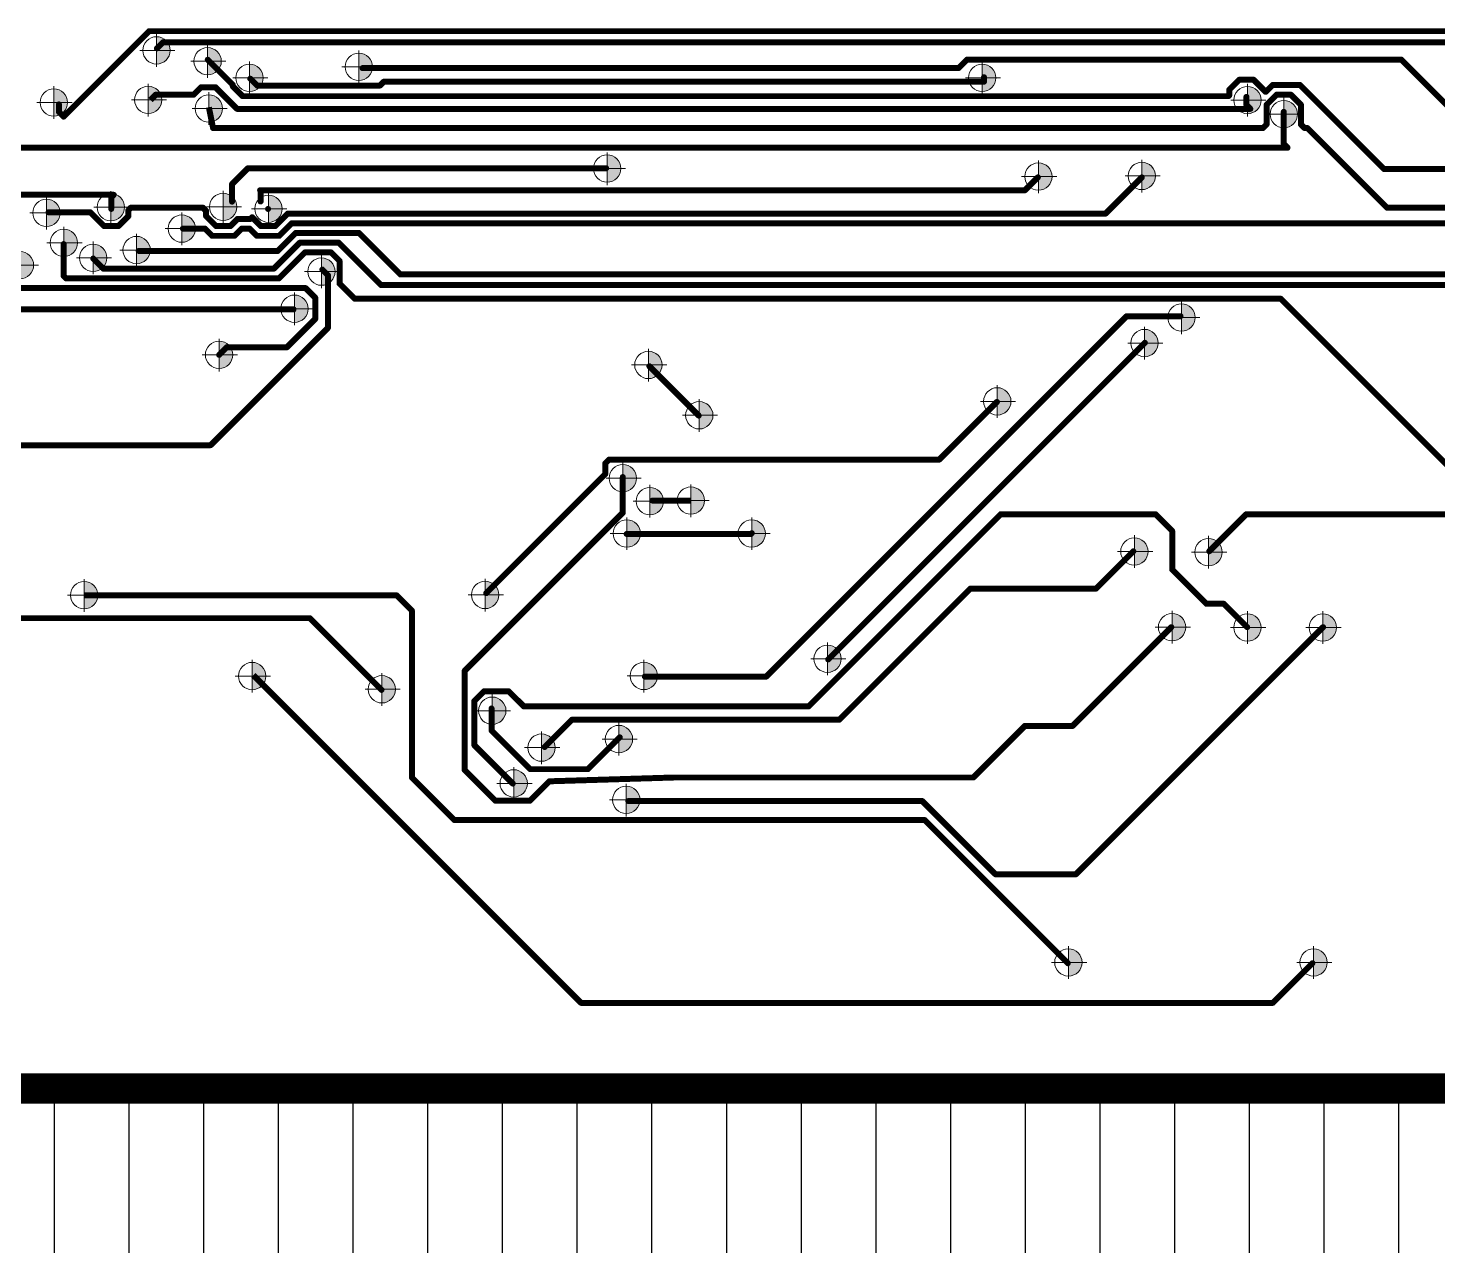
# Model space of a CAD drawing. Header units: millimetres. Extents: x -578 to 740, y 82 to 629.
# Drawn here: x 580.9 to 675.3, y 291.4 to 373.4 of the extents above; entities that cross this region are included whole.
import ezdxf

# ---------------------------------------------------------------- set-up
doc = ezdxf.new("R2010")
doc.units = ezdxf.units.MM
doc.header["$LTSCALE"] = 0.5
doc.layers.get('0').update_dxf_attribs({"lineweight": 60})
doc.layers.add('Сетка', color=7, linetype='Continuous')
doc.layers.add('СПЛТОНК', color=7, linetype='Continuous', lineweight=20)

msp = doc.modelspace()

# ---------------------------------------------------------------- hatches: boundary and pattern name
at = {"lineweight": 0}
h = msp.add_hatch(color=256, dxfattribs=at)
h.dxf.hatch_style = 1
h.paths.add_polyline_path([(589.518, 372.814), (589.518, 371.899), (590.433, 371.899, 0.414214)])
h.paths.add_polyline_path([(590.433, 371.899), (589.518, 371.899), (589.518, 370.984, 0.414214)])
h = msp.add_hatch(color=256, dxfattribs=at)
h.dxf.hatch_style = 1
h.paths.add_polyline_path([(592.939, 372.083), (592.939, 371.168), (593.854, 371.168, 0.414214)])
h.paths.add_polyline_path([(593.854, 371.168), (592.939, 371.168), (592.939, 370.253, 0.414214)])
h = msp.add_hatch(color=256, dxfattribs=at)
h.dxf.hatch_style = 1
h.paths.add_polyline_path([(595.747, 370.977), (595.747, 370.062), (596.662, 370.062, 0.414214)])
h.paths.add_polyline_path([(596.662, 370.062), (595.747, 370.062), (595.747, 369.147, 0.414214)])
h = msp.add_hatch(color=256, dxfattribs=at)
h.dxf.hatch_style = 1
h.paths.add_polyline_path([(603.057, 371.712), (603.057, 370.797), (603.972, 370.797, 0.414214)])
h.paths.add_polyline_path([(603.972, 370.797), (603.057, 370.797), (603.057, 369.882, 0.414214)])
h = msp.add_hatch(color=256, dxfattribs=at)
h.dxf.hatch_style = 1
h.paths.add_polyline_path([(644.797, 370.976), (644.797, 370.062), (645.711, 370.062, 0.414214)])
h.paths.add_polyline_path([(645.711, 370.062), (644.797, 370.062), (644.797, 369.147, 0.414214)])
h = msp.add_hatch(color=256, dxfattribs=at)
h.dxf.hatch_style = 1
h.paths.add_polyline_path([(582.637, 369.327), (582.637, 368.412), (583.552, 368.412, 0.414214)])
h.paths.add_polyline_path([(583.552, 368.412), (582.637, 368.412), (582.637, 367.498, 0.414214)])
h = msp.add_hatch(color=256, dxfattribs=at)
h.dxf.hatch_style = 1
h.paths.add_polyline_path([(588.964, 369.495), (588.964, 368.58), (589.879, 368.58, 0.414214)])
h.paths.add_polyline_path([(589.879, 368.58), (588.964, 368.58), (588.964, 367.665, 0.414214)])
h = msp.add_hatch(color=256, dxfattribs=at)
h.dxf.hatch_style = 1
h.paths.add_polyline_path([(662.558, 369.486), (662.558, 368.571), (663.472, 368.571, 0.414214)])
h.paths.add_polyline_path([(663.472, 368.571), (662.558, 368.571), (662.558, 367.656, 0.414214)])
h = msp.add_hatch(color=256, dxfattribs=at)
h.dxf.hatch_style = 1
h.paths.add_polyline_path([(593.018, 368.922), (593.018, 368.007), (593.933, 368.007, 0.414214)])
h.paths.add_polyline_path([(593.933, 368.007), (593.018, 368.007), (593.018, 367.092, 0.414214)])
h = msp.add_hatch(color=256, dxfattribs=at)
h.dxf.hatch_style = 1
h.paths.add_polyline_path([(664.99, 368.547), (664.99, 367.632), (665.905, 367.632, 0.414214)])
h.paths.add_polyline_path([(665.905, 367.632), (664.99, 367.632), (664.99, 366.717, 0.414214)])
h = msp.add_hatch(color=256, dxfattribs=at)
h.dxf.hatch_style = 1
h.paths.add_polyline_path([(619.688, 364.899), (619.688, 363.984), (620.603, 363.984, 0.414214)])
h.paths.add_polyline_path([(620.603, 363.984), (619.688, 363.984), (619.688, 363.069, 0.414214)])
h = msp.add_hatch(color=256, dxfattribs=at)
h.dxf.hatch_style = 1
h.paths.add_polyline_path([(648.557, 364.361), (648.557, 363.446), (649.472, 363.446, 0.414214)])
h.paths.add_polyline_path([(649.472, 363.446), (648.557, 363.446), (648.557, 362.531, 0.414214)])
h = msp.add_hatch(color=256, dxfattribs=at)
h.dxf.hatch_style = 1
h.paths.add_polyline_path([(655.486, 364.402), (655.486, 363.487), (656.401, 363.487, 0.414214)])
h.paths.add_polyline_path([(656.401, 363.487), (655.486, 363.487), (655.486, 362.572, 0.414214)])
h = msp.add_hatch(color=256, dxfattribs=at)
h.dxf.hatch_style = 1
h.paths.add_polyline_path([(582.149, 361.932), (582.149, 361.017), (583.064, 361.017, 0.414214)])
h.paths.add_polyline_path([(583.064, 361.017), (582.149, 361.017), (582.149, 360.102, 0.414214)])
h = msp.add_hatch(color=256, dxfattribs=at)
h.dxf.hatch_style = 1
h.paths.add_polyline_path([(586.452, 362.31), (586.452, 361.395), (587.367, 361.395, 0.414214)])
h.paths.add_polyline_path([(587.367, 361.395), (586.452, 361.395), (586.452, 360.48, 0.414214)])
h = msp.add_hatch(color=256, dxfattribs=at)
h.dxf.hatch_style = 1
h.paths.add_polyline_path([(593.982, 362.33), (593.982, 361.415), (594.897, 361.415, 0.414214)])
h.paths.add_polyline_path([(594.897, 361.415), (593.982, 361.415), (593.982, 360.5, 0.414214)])
h = msp.add_hatch(color=256, dxfattribs=at)
h.dxf.hatch_style = 1
h.paths.add_polyline_path([(597.009, 362.21), (597.009, 361.295), (597.924, 361.295, 0.414214)])
h.paths.add_polyline_path([(597.924, 361.295), (597.009, 361.295), (597.009, 360.381, 0.414214)])
h = msp.add_hatch(color=256, dxfattribs=at)
h.dxf.hatch_style = 1
h.paths.add_polyline_path([(591.213, 360.877), (591.213, 359.962), (592.128, 359.962, 0.414214)])
h.paths.add_polyline_path([(592.128, 359.962), (591.213, 359.962), (591.213, 359.047, 0.414214)])
h = msp.add_hatch(color=256, dxfattribs=at)
h.dxf.hatch_style = 1
h.paths.add_polyline_path([(583.305, 359.922), (583.305, 359.007), (584.22, 359.007, 0.414214)])
h.paths.add_polyline_path([(584.22, 359.007), (583.305, 359.007), (583.305, 358.092, 0.414214)])
h = msp.add_hatch(color=256, dxfattribs=at)
h.dxf.hatch_style = 1
h.paths.add_polyline_path([(585.277, 358.927), (585.277, 358.012), (586.192, 358.012, 0.414214)])
h.paths.add_polyline_path([(586.192, 358.012), (585.277, 358.012), (585.277, 357.097, 0.414214)])
h = msp.add_hatch(color=256, dxfattribs=at)
h.dxf.hatch_style = 1
h.paths.add_polyline_path([(588.185, 359.444), (588.185, 358.529), (589.1, 358.529, 0.414214)])
h.paths.add_polyline_path([(589.1, 358.529), (588.185, 358.529), (588.185, 357.614, 0.414214)])
h = msp.add_hatch(color=256, dxfattribs=at)
h.dxf.hatch_style = 1
h.paths.add_polyline_path([(580.376, 358.429), (580.376, 357.514), (581.291, 357.514, 0.414214)])
h.paths.add_polyline_path([(581.291, 357.514), (580.376, 357.514), (580.376, 356.599, 0.414214)])
h = msp.add_hatch(color=256, dxfattribs=at)
h.dxf.hatch_style = 1
h.paths.add_polyline_path([(600.555, 358), (600.555, 357.085), (601.47, 357.085, 0.414214)])
h.paths.add_polyline_path([(601.47, 357.085), (600.555, 357.085), (600.555, 356.17, 0.414214)])
h = msp.add_hatch(color=256, dxfattribs=at)
h.dxf.hatch_style = 1
h.paths.add_polyline_path([(598.756, 355.516), (598.756, 354.601), (599.671, 354.601, 0.414214)])
h.paths.add_polyline_path([(599.671, 354.601), (598.756, 354.601), (598.756, 353.686, 0.414214)])
h = msp.add_hatch(color=256, dxfattribs=at)
h.dxf.hatch_style = 1
h.paths.add_polyline_path([(658.14, 354.923), (658.14, 354.008), (659.055, 354.008, 0.414214)])
h.paths.add_polyline_path([(659.055, 354.008), (658.14, 354.008), (658.14, 353.093, 0.414214)])
h = msp.add_hatch(color=256, dxfattribs=at)
h.dxf.hatch_style = 1
h.paths.add_polyline_path([(655.666, 353.22), (655.666, 352.305), (656.581, 352.305, 0.414214)])
h.paths.add_polyline_path([(656.581, 352.305), (655.666, 352.305), (655.666, 351.39, 0.414214)])
h = msp.add_hatch(color=256, dxfattribs=at)
h.dxf.hatch_style = 1
h.paths.add_polyline_path([(593.702, 352.426), (593.702, 351.511), (594.617, 351.511, 0.414214)])
h.paths.add_polyline_path([(594.617, 351.511), (593.702, 351.511), (593.702, 350.596, 0.414214)])
h = msp.add_hatch(color=256, dxfattribs=at)
h.dxf.hatch_style = 1
h.paths.add_polyline_path([(622.444, 351.751), (622.444, 350.836), (623.359, 350.836, 0.414214)])
h.paths.add_polyline_path([(623.359, 350.836), (622.444, 350.836), (622.444, 349.921, 0.414214)])
h = msp.add_hatch(color=256, dxfattribs=at)
h.dxf.hatch_style = 1
h.paths.add_polyline_path([(645.806, 349.313), (645.806, 348.398), (646.721, 348.398, 0.414214)])
h.paths.add_polyline_path([(646.721, 348.398), (645.806, 348.398), (645.806, 347.483, 0.414214)])
h = msp.add_hatch(color=256, dxfattribs=at)
h.dxf.hatch_style = 1
h.paths.add_polyline_path([(625.853, 348.378), (625.853, 347.463), (626.768, 347.463, 0.414214)])
h.paths.add_polyline_path([(626.768, 347.463), (625.853, 347.463), (625.853, 346.549, 0.414214)])
h = msp.add_hatch(color=256, dxfattribs=at)
h.dxf.hatch_style = 1
h.paths.add_polyline_path([(620.739, 344.171), (620.739, 343.256), (621.654, 343.256, 0.414214)])
h.paths.add_polyline_path([(621.654, 343.256), (620.739, 343.256), (620.739, 342.341, 0.414214)])
h = msp.add_hatch(color=256, dxfattribs=at)
h.dxf.hatch_style = 1
h.paths.add_polyline_path([(622.544, 342.635), (622.544, 341.72), (623.459, 341.72, 0.414214)])
h.paths.add_polyline_path([(623.459, 341.72), (622.544, 341.72), (622.544, 340.805, 0.414214)])
h = msp.add_hatch(color=256, dxfattribs=at)
h.dxf.hatch_style = 1
h.paths.add_polyline_path([(625.285, 342.669), (625.285, 341.754), (626.2, 341.754, 0.414214)])
h.paths.add_polyline_path([(626.2, 341.754), (625.285, 341.754), (625.285, 340.839, 0.414214)])
h = msp.add_hatch(color=256, dxfattribs=at)
h.dxf.hatch_style = 1
h.paths.add_polyline_path([(621.007, 340.465), (621.007, 339.55), (621.921, 339.55, 0.414214)])
h.paths.add_polyline_path([(621.921, 339.55), (621.007, 339.55), (621.007, 338.635, 0.414214)])
h = msp.add_hatch(color=256, dxfattribs=at)
h.dxf.hatch_style = 1
h.paths.add_polyline_path([(629.362, 340.465), (629.362, 339.55), (630.277, 339.55, 0.414214)])
h.paths.add_polyline_path([(630.277, 339.55), (629.362, 339.55), (629.362, 338.635, 0.414214)])
h = msp.add_hatch(color=256, dxfattribs=at)
h.dxf.hatch_style = 1
h.paths.add_polyline_path([(654.98, 339.261), (654.98, 338.346), (655.895, 338.346, 0.414214)])
h.paths.add_polyline_path([(655.895, 338.346), (654.98, 338.346), (654.98, 337.431, 0.414214)])
h = msp.add_hatch(color=256, dxfattribs=at)
h.dxf.hatch_style = 1
h.paths.add_polyline_path([(659.941, 339.218), (659.941, 338.303), (660.856, 338.303, 0.414214)])
h.paths.add_polyline_path([(660.856, 338.303), (659.941, 338.303), (659.941, 337.388, 0.414214)])
h = msp.add_hatch(color=256, dxfattribs=at)
h.dxf.hatch_style = 1
h.paths.add_polyline_path([(584.675, 336.331), (584.675, 335.417), (585.59, 335.417, 0.414214)])
h.paths.add_polyline_path([(585.59, 335.417), (584.675, 335.417), (584.675, 334.502, 0.414214)])
h = msp.add_hatch(color=256, dxfattribs=at)
h.dxf.hatch_style = 1
h.paths.add_polyline_path([(611.513, 336.352), (611.513, 335.437), (612.428, 335.437, 0.414214)])
h.paths.add_polyline_path([(612.428, 335.437), (611.513, 335.437), (611.513, 334.522, 0.414214)])
h = msp.add_hatch(color=256, dxfattribs=at)
h.dxf.hatch_style = 1
h.paths.add_polyline_path([(657.503, 334.198), (657.503, 333.283), (658.418, 333.283, 0.414214)])
h.paths.add_polyline_path([(658.418, 333.283), (657.503, 333.283), (657.503, 332.368, 0.414214)])
h = msp.add_hatch(color=256, dxfattribs=at)
h.dxf.hatch_style = 1
h.paths.add_polyline_path([(662.549, 334.177), (662.549, 333.262), (663.464, 333.262, 0.414214)])
h.paths.add_polyline_path([(663.464, 333.262), (662.549, 333.262), (662.549, 332.347, 0.414214)])
h = msp.add_hatch(color=256, dxfattribs=at)
h.dxf.hatch_style = 1
h.paths.add_polyline_path([(667.595, 334.177), (667.595, 333.262), (668.51, 333.262, 0.414214)])
h.paths.add_polyline_path([(668.51, 333.262), (667.595, 333.262), (667.595, 332.347, 0.414214)])
h = msp.add_hatch(color=256, dxfattribs=at)
h.dxf.hatch_style = 1
h.paths.add_polyline_path([(634.444, 332.082), (634.444, 331.167), (635.359, 331.167, 0.414214)])
h.paths.add_polyline_path([(635.359, 331.167), (634.444, 331.167), (634.444, 330.252, 0.414214)])
h = msp.add_hatch(color=256, dxfattribs=at)
h.dxf.hatch_style = 1
h.paths.add_polyline_path([(595.917, 330.924), (595.917, 330.009), (596.832, 330.009, 0.414214)])
h.paths.add_polyline_path([(596.832, 330.009), (595.917, 330.009), (595.917, 329.094, 0.414214)])
h = msp.add_hatch(color=256, dxfattribs=at)
h.dxf.hatch_style = 1
h.paths.add_polyline_path([(622.142, 330.929), (622.142, 330.014), (623.057, 330.014, 0.414214)])
h.paths.add_polyline_path([(623.057, 330.014), (622.142, 330.014), (622.142, 329.1, 0.414214)])
h = msp.add_hatch(color=256, dxfattribs=at)
h.dxf.hatch_style = 1
h.paths.add_polyline_path([(604.606, 330.033), (604.606, 329.118), (605.521, 329.118, 0.414214)])
h.paths.add_polyline_path([(605.521, 329.118), (604.606, 329.118), (604.606, 328.203, 0.414214)])
h = msp.add_hatch(color=256, dxfattribs=at)
h.dxf.hatch_style = 1
h.paths.add_polyline_path([(611.996, 328.604), (611.996, 327.689), (612.911, 327.689, 0.414214)])
h.paths.add_polyline_path([(612.911, 327.689), (611.996, 327.689), (611.996, 326.774, 0.414214)])
h = msp.add_hatch(color=256, dxfattribs=at)
h.dxf.hatch_style = 1
h.paths.add_polyline_path([(620.476, 326.704), (620.476, 325.789), (621.391, 325.789, 0.414214)])
h.paths.add_polyline_path([(621.391, 325.789), (620.476, 325.789), (620.476, 324.875, 0.414214)])
h = msp.add_hatch(color=256, dxfattribs=at)
h.dxf.hatch_style = 1
h.paths.add_polyline_path([(615.285, 326.128), (615.285, 325.213), (616.2, 325.213, 0.414214)])
h.paths.add_polyline_path([(616.2, 325.213), (615.285, 325.213), (615.285, 324.298, 0.414214)])
h = msp.add_hatch(color=256, dxfattribs=at)
h.dxf.hatch_style = 1
h.paths.add_polyline_path([(613.427, 323.738), (613.427, 322.823), (614.342, 322.823, 0.414214)])
h.paths.add_polyline_path([(614.342, 322.823), (613.427, 322.823), (613.427, 321.909, 0.414214)])
h = msp.add_hatch(color=256, dxfattribs=at)
h.dxf.hatch_style = 1
h.paths.add_polyline_path([(620.967, 322.629), (620.967, 321.714), (621.882, 321.714, 0.414214)])
h.paths.add_polyline_path([(621.882, 321.714), (620.967, 321.714), (620.967, 320.799, 0.414214)])
h = msp.add_hatch(color=256, dxfattribs=at)
h.dxf.hatch_style = 1
h.paths.add_polyline_path([(650.564, 311.75), (650.564, 310.835), (651.479, 310.835, 0.414214)])
h.paths.add_polyline_path([(651.479, 310.835), (650.564, 310.835), (650.564, 309.92, 0.414214)])
h = msp.add_hatch(color=256, dxfattribs=at)
h.dxf.hatch_style = 1
h.paths.add_polyline_path([(666.981, 311.75), (666.981, 310.835), (667.896, 310.835, 0.414214)])
h.paths.add_polyline_path([(667.896, 310.835), (666.981, 310.835), (666.981, 309.92, 0.414214)])

# ---------------------------------------------------------------- linework, layer by layer
for points, const_width in [([(589.017, 373.183), (583.295, 367.461)], 0.4), ([(686.752, 373.183), (589.017, 373.183)], 0.4), ([(589.95, 372.439), (589.543, 372.033)], 0.4), ([(683.6, 372.439), (589.95, 372.439)], 0.4), ([(594.622, 369.596), (592.947, 371.271)], 0.4), ([(643.219, 370.712), (603.31, 370.712)], 0.4), ([(643.788, 371.281), (643.219, 370.712)], 0.4), ([(672.845, 371.281), (643.788, 371.281)], 0.4), ([(677.695, 366.431), (672.845, 371.281)], 0.4), ([(596.249, 369.544), (595.792, 370.001)], 0.4), ([(604.732, 369.798), (604.478, 369.544)], 0.4), ([(644.915, 369.798), (604.732, 369.798)], 0.4), ([(644.915, 369.798), (644.915, 370.102)], 0.4), ([(662.008, 369.931), (661.334, 369.257)], 0.4), ([(662.96, 369.931), (662.008, 369.931)], 0.4), ([(663.76, 369.131), (662.96, 369.931)], 0.4), ([(589.466, 368.931), (589.116, 368.581)], 0.4), ([(592.008, 368.931), (589.466, 368.931)], 0.4), ([(592.508, 369.431), (592.008, 368.931)], 0.4), ([(593.46, 369.431), (592.508, 369.431)], 0.4), ([(594.91, 367.981), (593.46, 369.431)], 0.4), ([(594.622, 369.493), (594.622, 369.596)], 0.4), ([(595.282, 368.832), (594.622, 369.493)], 0.4), ([(661.279, 368.832), (595.282, 368.832)], 0.4), ([(604.478, 369.544), (596.249, 369.544)], 0.4), ([(661.334, 368.887), (661.279, 368.832)], 0.4), ([(661.334, 368.887), (661.334, 369.257)], 0.4), ([(663.788, 369.131), (663.76, 369.131)], 0.4), ([(664.238, 369.581), (663.788, 369.131)], 0.4), ([(664.508, 368.931), (663.834, 368.257)], 0.4), ([(666.062, 369.581), (664.238, 369.581)], 0.4), ([(665.46, 368.931), (664.508, 368.931)], 0.4), ([(666.134, 368.257), (665.46, 368.931)], 0.4), ([(671.692, 363.951), (666.062, 369.581)], 0.4), ([(582.984, 367.772), (582.984, 368.281)], 0.4), ([(593.302, 366.699), (593.02, 368.09)], 0.4), ([(662.746, 367.981), (594.91, 367.981)], 0.4), ([(662.484, 368.243), (662.484, 368.781)], 0.4), ([(662.746, 367.981), (662.484, 368.243)], 0.4), ([(663.834, 366.938), (663.834, 368.257)], 0.4), ([(666.134, 366.938), (666.134, 368.257)], 0.4), ([(583.295, 367.461), (582.984, 367.772)], 0.4), ([(663.834, 366.938), (663.595, 366.699)], 0.4), ([(664.984, 365.632), (664.984, 367.781)], 0.4), ([(666.373, 366.699), (666.134, 366.938)], 0.4), ([(663.595, 366.699), (593.302, 366.699)], 0.4), ([(666.556, 366.699), (666.373, 366.699)], 0.4), ([(671.89, 361.365), (666.556, 366.699)], 0.4), ([(665.235, 365.381), (575.027, 365.381)], 0.4), ([(665.235, 365.381), (664.984, 365.632)], 0.4), ([(595.639, 364.006), (594.572, 362.94)], 0.4), ([(619.617, 364.006), (595.639, 364.006)], 0.4), ([(648.522, 363.397), (647.658, 362.533)], 0.4), ([(655.482, 363.397), (653.056, 360.971)], 0.4), ([(690.904, 363.951), (671.692, 363.951)], 0.4), ([(586.648, 362.228), (575.675, 362.228)], 0.4), ([(586.648, 362.228), (586.484, 362.065)], 0.4), ([(594.572, 361.771), (594.572, 362.94)], 0.4), ([(596.484, 362.501), (596.452, 362.533)], 0.4), ([(647.658, 362.533), (596.452, 362.533)], 0.4), ([(596.484, 361.781), (596.484, 362.501)], 0.4), ([(586.484, 361.281), (586.484, 362.065)], 0.4), ([(587.798, 361.365), (587.634, 361.201)], 0.4), ([(592.622, 361.365), (587.798, 361.365)], 0.4), ([(592.834, 361.153), (592.622, 361.365)], 0.4), ([(693.49, 361.365), (671.89, 361.365)], 0.4), ([(585.081, 361.057), (582.284, 361.057)], 0.4), ([(586.008, 360.131), (585.081, 361.057)], 0.4), ([(587.634, 360.804), (586.96, 360.131)], 0.4), ([(587.634, 360.804), (587.634, 361.201)], 0.4), ([(592.834, 360.804), (592.834, 361.153)], 0.4), ([(593.508, 360.131), (592.834, 360.804)], 0.4), ([(594.944, 360.615), (594.46, 360.131)], 0.4), ([(595.804, 360.615), (594.944, 360.615)], 0.4), ([(595.914, 360.725), (595.804, 360.615)], 0.4), ([(596.508, 360.131), (595.914, 360.725)], 0.4), ([(595.914, 360.725), (595.914, 360.725)], 0.4), ([(598.301, 360.971), (597.46, 360.131)], 0.4), ([(598.57, 360.321), (597.73, 359.481)], 0.4), ([(653.056, 360.971), (598.301, 360.971)], 0.4), ([(689.453, 360.321), (598.57, 360.321)], 0.4), ([(586.96, 360.131), (586.008, 360.131)], 0.4), ([(592.754, 359.965), (591.284, 359.965)], 0.4), ([(593.238, 359.481), (592.754, 359.965)], 0.4), ([(594.73, 359.481), (593.238, 359.481)], 0.4), ([(594.46, 360.131), (593.508, 360.131)], 0.4), ([(595.214, 359.965), (594.73, 359.481)], 0.4), ([(595.754, 359.965), (595.214, 359.965)], 0.4), ([(596.238, 359.481), (595.754, 359.965)], 0.4), ([(597.73, 359.481), (596.238, 359.481)], 0.4), ([(597.46, 360.131), (596.508, 360.131)], 0.4), ([(598.839, 359.671), (597.637, 358.469)], 0.4), ([(603.068, 359.671), (598.839, 359.671)], 0.4), ([(605.845, 356.894), (603.068, 359.671)], 0.4), ([(583.295, 356.793), (583.295, 358.926)], 0.4), ([(597.637, 358.469), (588.324, 358.469)], 0.4), ([(599.109, 359.021), (597.367, 357.28)], 0.4), ([(601.713, 359.021), (599.109, 359.021)], 0.4), ([(604.551, 356.183), (601.713, 359.021)], 0.4), ([(585.965, 357.28), (585.284, 357.961)], 0.4), ([(599.449, 358.371), (597.708, 356.63)], 0.4), ([(601.205, 358.371), (599.449, 358.371)], 0.4), ([(601.768, 357.809), (601.205, 358.371)], 0.4), ([(601.768, 356.285), (601.768, 357.809)], 0.4), ([(583.457, 356.63), (583.295, 356.793)], 0.4), ([(597.708, 356.63), (583.457, 356.63)], 0.4), ([(597.367, 357.28), (585.965, 357.28)], 0.4), ([(600.995, 356.844), (600.618, 357.221)], 0.4), ([(600.995, 353.323), (600.995, 356.844)], 0.4), ([(697.036, 356.894), (605.845, 356.894)], 0.4), ([(599.5, 355.98), (554.484, 355.98)], 0.4), ([(600.142, 355.338), (599.5, 355.98)], 0.4), ([(602.784, 355.269), (601.768, 356.285)], 0.4), ([(697.493, 356.183), (604.551, 356.183)], 0.4), ([(600.142, 353.916), (600.142, 355.338)], 0.4), ([(664.778, 355.269), (602.784, 355.269)], 0.4), ([(678.392, 341.654), (664.778, 355.269)], 0.4), ([(598.687, 354.558), (553.103, 354.558)], 0.4), ([(600.142, 353.916), (598.244, 352.018)], 0.4), ([(654.466, 354.1), (630.336, 329.97)], 0.4), ([(658.072, 354.1), (654.466, 354.1)], 0.4), ([(600.995, 353.323), (593.137, 345.464)], 0.4), ([(594.217, 352.018), (593.709, 351.51)], 0.4), ([(598.244, 352.018), (594.217, 352.018)], 0.4), ([(655.685, 352.322), (634.483, 331.12)], 0.4), ([(625.814, 347.446), (622.512, 350.748)], 0.4), ([(645.779, 348.36), (641.918, 344.499)], 0.4), ([(593.137, 345.464), (551.748, 345.464)], 0.4), ([(619.82, 344.499), (619.558, 344.237)], 0.4), ([(641.918, 344.499), (619.82, 344.499)], 0.4), ([(619.558, 343.526), (611.59, 335.558)], 0.4), ([(619.558, 343.526), (619.558, 344.237)], 0.4), ([(620.734, 340.943), (620.734, 343.331)], 0.4), ([(625.256, 341.756), (622.716, 341.756)], 0.4), ([(620.734, 340.943), (610.146, 330.355)], 0.4), ([(646.033, 340.842), (633.162, 327.971)], 0.4), ([(656.396, 340.842), (646.033, 340.842)], 0.4), ([(657.514, 339.724), (656.396, 340.842)], 0.4), ([(662.475, 340.842), (659.994, 338.361)], 0.4), ([(698.797, 340.842), (662.475, 340.842)], 0.4), ([(629.37, 339.572), (629.32, 339.521)], 0.4), ([(657.514, 337.133), (657.514, 339.724)], 0.4), ([(629.32, 339.521), (620.988, 339.521)], 0.4), ([(654.914, 338.361), (652.416, 335.863)], 0.4), ([(659.8, 334.847), (657.514, 337.133)], 0.4), ([(644.001, 335.863), (635.22, 327.082)], 0.4), ([(652.416, 335.863), (644.001, 335.863)], 0.4), ([(605.596, 335.406), (584.666, 335.406)], 0.4), ([(606.612, 334.39), (605.596, 335.406)], 0.4), ([(660.968, 334.847), (659.8, 334.847)], 0.4), ([(662.534, 333.281), (660.968, 334.847)], 0.4), ([(599.779, 333.882), (553.884, 333.882)], 0.4), ([(604.58, 329.081), (599.779, 333.882)], 0.4), ([(606.612, 323.214), (606.612, 334.39)], 0.4), ([(657.454, 333.281), (650.842, 326.668)], 0.4), ([(667.614, 333.281), (651.064, 316.731)], 0.4), ([(610.146, 323.717), (610.146, 330.355)], 0.4), ([(617.94, 308.126), (595.995, 330.072)], 0.4), ([(630.336, 329.97), (622.208, 329.97)], 0.4), ([(611.438, 328.987), (610.796, 328.345)], 0.4), ([(610.796, 325.38), (610.796, 328.345)], 0.4), ([(613.096, 328.987), (611.438, 328.987)], 0.4), ([(614.112, 327.971), (613.096, 328.987)], 0.4), ([(611.946, 326.364), (611.946, 327.837)], 0.4), ([(633.162, 327.971), (614.112, 327.971)], 0.4), ([(614.537, 323.773), (611.946, 326.364)], 0.4), ([(617.325, 327.082), (615.502, 325.259)], 0.4), ([(635.22, 327.082), (617.325, 327.082)], 0.4), ([(647.651, 326.668), (644.196, 323.214)], 0.4), ([(650.842, 326.668), (647.651, 326.668)], 0.4), ([(620.531, 325.906), (618.398, 323.773)], 0.4), ([(613.368, 322.808), (610.796, 325.38)], 0.4), ([(612.205, 321.658), (610.146, 323.717)], 0.4), ([(618.398, 323.773), (614.537, 323.773)], 0.4), ([(609.457, 320.369), (606.612, 323.214)], 0.4), ([(615.821, 322.96), (614.518, 321.658)], 0.4), ([(624.138, 323.214), (615.821, 322.96)], 0.4), ([(644.196, 323.214), (624.138, 323.214)], 0.4), ([(614.518, 321.658), (612.205, 321.658)], 0.4), ([(640.781, 321.639), (621.104, 321.639)], 0.4), ([(645.689, 316.731), (640.781, 321.639)], 0.4), ([(640.936, 320.369), (609.457, 320.369)], 0.4), ([(650.524, 310.781), (640.936, 320.369)], 0.4), ([(651.064, 316.731), (645.689, 316.731)], 0.4), ([(666.904, 310.781), (664.249, 308.126)], 0.4), ([(664.249, 308.126), (617.94, 308.126)], 0.4), ([(702.687, 302.392), (502.687, 302.392)], 2.032)]:
    msp.add_lwpolyline(points, dxfattribs=dict(const_width=const_width))
at = {"const_width": 0.2}
for points in [[(589.117, 373.183, -1), (588.917, 373.183, -1)], [(589.117, 373.183, -1), (588.917, 373.183, -1)], [(589.643, 372.033, -1), (589.443, 372.033, -1)], [(590.05, 372.439, -1), (589.85, 372.439, -1)], [(590.05, 372.439, -1), (589.85, 372.439, -1)], [(593.047, 371.271, -1), (592.847, 371.271, -1)], [(603.41, 370.712, -1), (603.21, 370.712, -1)], [(643.319, 370.712, -1), (643.119, 370.712, -1)], [(643.319, 370.712, -1), (643.119, 370.712, -1)], [(643.888, 371.281, -1), (643.688, 371.281, -1)], [(643.888, 371.281, -1), (643.688, 371.281, -1)], [(672.945, 371.281, -1), (672.745, 371.281, -1)], [(672.945, 371.281, -1), (672.745, 371.281, -1)], [(595.892, 370.001, -1), (595.692, 370.001, -1)], [(604.832, 369.798, -1), (604.632, 369.798, -1)], [(604.832, 369.798, -1), (604.632, 369.798, -1)], [(645.015, 370.102, -1), (644.815, 370.102, -1)], [(645.015, 369.798, -1), (644.815, 369.798, -1)], [(645.015, 369.798, -1), (644.815, 369.798, -1)], [(662.108, 369.931, -1), (661.908, 369.931, -1)], [(662.108, 369.931, -1), (661.908, 369.931, -1)], [(663.06, 369.931, -1), (662.86, 369.931, -1)], [(663.06, 369.931, -1), (662.86, 369.931, -1)], [(589.566, 368.931, -1), (589.366, 368.931, -1)], [(589.566, 368.931, -1), (589.366, 368.931, -1)], [(592.108, 368.931, -1), (591.908, 368.931, -1)], [(592.108, 368.931, -1), (591.908, 368.931, -1)], [(592.608, 369.431, -1), (592.408, 369.431, -1)], [(592.608, 369.431, -1), (592.408, 369.431, -1)], [(593.56, 369.431, -1), (593.36, 369.431, -1)], [(593.56, 369.431, -1), (593.36, 369.431, -1)], [(594.722, 369.596, -1), (594.522, 369.596, -1)], [(594.722, 369.596, -1), (594.522, 369.596, -1)], [(594.722, 369.493, -1), (594.522, 369.493, -1)], [(594.722, 369.493, -1), (594.522, 369.493, -1)], [(595.382, 368.832, -1), (595.182, 368.832, -1)], [(595.382, 368.832, -1), (595.182, 368.832, -1)], [(596.349, 369.544, -1), (596.149, 369.544, -1)], [(596.349, 369.544, -1), (596.149, 369.544, -1)], [(604.578, 369.544, -1), (604.378, 369.544, -1)], [(604.578, 369.544, -1), (604.378, 369.544, -1)], [(661.379, 368.832, -1), (661.179, 368.832, -1)], [(661.379, 368.832, -1), (661.179, 368.832, -1)], [(661.434, 369.257, -1), (661.234, 369.257, -1)], [(661.434, 369.257, -1), (661.234, 369.257, -1)], [(661.434, 368.887, -1), (661.234, 368.887, -1)], [(661.434, 368.887, -1), (661.234, 368.887, -1)], [(663.86, 369.131, -1), (663.66, 369.131, -1)], [(663.86, 369.131, -1), (663.66, 369.131, -1)], [(663.888, 369.131, -1), (663.688, 369.131, -1)], [(663.888, 369.131, -1), (663.688, 369.131, -1)], [(664.338, 369.581, -1), (664.138, 369.581, -1)], [(664.338, 369.581, -1), (664.138, 369.581, -1)], [(664.608, 368.931, -1), (664.408, 368.931, -1)], [(664.608, 368.931, -1), (664.408, 368.931, -1)], [(665.56, 368.931, -1), (665.36, 368.931, -1)], [(665.56, 368.931, -1), (665.36, 368.931, -1)], [(666.162, 369.581, -1), (665.962, 369.581, -1)], [(666.162, 369.581, -1), (665.962, 369.581, -1)], [(583.084, 368.281, -1), (582.884, 368.281, -1)], [(595.01, 367.981, -1), (594.81, 367.981, -1)], [(595.01, 367.981, -1), (594.81, 367.981, -1)], [(662.584, 368.781, -1), (662.384, 368.781, -1)], [(662.584, 368.243, -1), (662.384, 368.243, -1)], [(662.584, 368.243, -1), (662.384, 368.243, -1)], [(662.846, 367.981, -1), (662.646, 367.981, -1)], [(662.846, 367.981, -1), (662.646, 367.981, -1)], [(663.934, 368.257, -1), (663.734, 368.257, -1)], [(663.934, 368.257, -1), (663.734, 368.257, -1)], [(666.234, 368.257, -1), (666.034, 368.257, -1)], [(666.234, 368.257, -1), (666.034, 368.257, -1)], [(583.084, 367.772, -1), (582.884, 367.772, -1)], [(583.084, 367.772, -1), (582.884, 367.772, -1)], [(583.395, 367.461, -1), (583.195, 367.461, -1)], [(583.395, 367.461, -1), (583.195, 367.461, -1)], [(663.934, 366.938, -1), (663.734, 366.938, -1)], [(663.934, 366.938, -1), (663.734, 366.938, -1)], [(665.084, 367.781, -1), (664.884, 367.781, -1)], [(666.234, 366.938, -1), (666.034, 366.938, -1)], [(666.234, 366.938, -1), (666.034, 366.938, -1)], [(593.402, 366.699, -1), (593.202, 366.699, -1)], [(593.402, 366.699, -1), (593.202, 366.699, -1)], [(663.695, 366.699, -1), (663.495, 366.699, -1)], [(663.695, 366.699, -1), (663.495, 366.699, -1)], [(666.473, 366.699, -1), (666.273, 366.699, -1)], [(666.473, 366.699, -1), (666.273, 366.699, -1)], [(666.656, 366.699, -1), (666.456, 366.699, -1)], [(666.656, 366.699, -1), (666.456, 366.699, -1)], [(665.084, 365.632, -1), (664.884, 365.632, -1)], [(665.084, 365.632, -1), (664.884, 365.632, -1)], [(665.335, 365.381, -1), (665.135, 365.381, -1)], [(665.335, 365.381, -1), (665.135, 365.381, -1)], [(595.739, 364.006, -1), (595.539, 364.006, -1)], [(595.739, 364.006, -1), (595.539, 364.006, -1)], [(619.717, 364.006, -1), (619.517, 364.006, -1)], [(648.622, 363.397, -1), (648.422, 363.397, -1)], [(655.582, 363.397, -1), (655.382, 363.397, -1)], [(671.792, 363.951, -1), (671.592, 363.951, -1)], [(671.792, 363.951, -1), (671.592, 363.951, -1)], [(586.748, 362.228, -1), (586.548, 362.228, -1)], [(586.748, 362.228, -1), (586.548, 362.228, -1)], [(594.672, 362.94, -1), (594.472, 362.94, -1)], [(594.672, 362.94, -1), (594.472, 362.94, -1)], [(596.552, 362.533, -1), (596.352, 362.533, -1)], [(596.552, 362.533, -1), (596.352, 362.533, -1)], [(596.584, 362.501, -1), (596.384, 362.501, -1)], [(596.584, 362.501, -1), (596.384, 362.501, -1)], [(647.758, 362.533, -1), (647.558, 362.533, -1)], [(647.758, 362.533, -1), (647.558, 362.533, -1)], [(586.584, 362.065, -1), (586.384, 362.065, -1)], [(586.584, 362.065, -1), (586.384, 362.065, -1)], [(586.584, 361.281, -1), (586.384, 361.281, -1)], [(587.898, 361.365, -1), (587.698, 361.365, -1)], [(587.898, 361.365, -1), (587.698, 361.365, -1)], [(592.722, 361.365, -1), (592.522, 361.365, -1)], [(592.722, 361.365, -1), (592.522, 361.365, -1)], [(594.672, 361.771, -1), (594.472, 361.771, -1)], [(594.672, 361.771, -1), (594.472, 361.771, -1)], [(596.584, 361.781, -1), (596.384, 361.781, -1)], [(596.584, 361.781, -1), (596.384, 361.781, -1)], [(597.084, 361.281, -1), (596.884, 361.281, -1)], [(671.99, 361.365, -1), (671.79, 361.365, -1)], [(671.99, 361.365, -1), (671.79, 361.365, -1)], [(582.384, 361.057, -1), (582.184, 361.057, -1)], [(585.181, 361.057, -1), (584.981, 361.057, -1)], [(585.181, 361.057, -1), (584.981, 361.057, -1)], [(587.734, 361.201, -1), (587.534, 361.201, -1)], [(587.734, 361.201, -1), (587.534, 361.201, -1)], [(587.734, 360.804, -1), (587.534, 360.804, -1)], [(587.734, 360.804, -1), (587.534, 360.804, -1)], [(592.934, 361.153, -1), (592.734, 361.153, -1)], [(592.934, 361.153, -1), (592.734, 361.153, -1)], [(592.934, 360.804, -1), (592.734, 360.804, -1)], [(592.934, 360.804, -1), (592.734, 360.804, -1)], [(595.044, 360.615, -1), (594.844, 360.615, -1)], [(595.044, 360.615, -1), (594.844, 360.615, -1)], [(595.904, 360.615, -1), (595.704, 360.615, -1)], [(595.904, 360.615, -1), (595.704, 360.615, -1)], [(596.014, 360.725, -1), (595.814, 360.725, -1)], [(596.014, 360.725, -1), (595.814, 360.725, -1)], [(596.014, 360.725, -1), (595.814, 360.725, -1)], [(596.014, 360.725, -1), (595.814, 360.725, -1)], [(598.401, 360.971, -1), (598.201, 360.971, -1)], [(598.401, 360.971, -1), (598.201, 360.971, -1)], [(598.67, 360.321, -1), (598.47, 360.321, -1)], [(598.67, 360.321, -1), (598.47, 360.321, -1)], [(653.156, 360.971, -1), (652.956, 360.971, -1)], [(653.156, 360.971, -1), (652.956, 360.971, -1)], [(586.108, 360.131, -1), (585.908, 360.131, -1)], [(586.108, 360.131, -1), (585.908, 360.131, -1)], [(587.06, 360.131, -1), (586.86, 360.131, -1)], [(587.06, 360.131, -1), (586.86, 360.131, -1)], [(591.384, 359.965, -1), (591.184, 359.965, -1)], [(592.854, 359.965, -1), (592.654, 359.965, -1)], [(592.854, 359.965, -1), (592.654, 359.965, -1)], [(593.338, 359.481, -1), (593.138, 359.481, -1)], [(593.338, 359.481, -1), (593.138, 359.481, -1)], [(593.608, 360.131, -1), (593.408, 360.131, -1)], [(593.608, 360.131, -1), (593.408, 360.131, -1)], [(594.56, 360.131, -1), (594.36, 360.131, -1)], [(594.56, 360.131, -1), (594.36, 360.131, -1)], [(594.83, 359.481, -1), (594.63, 359.481, -1)], [(594.83, 359.481, -1), (594.63, 359.481, -1)], [(595.314, 359.965, -1), (595.114, 359.965, -1)], [(595.314, 359.965, -1), (595.114, 359.965, -1)], [(595.854, 359.965, -1), (595.654, 359.965, -1)], [(595.854, 359.965, -1), (595.654, 359.965, -1)], [(596.338, 359.481, -1), (596.138, 359.481, -1)], [(596.338, 359.481, -1), (596.138, 359.481, -1)], [(596.608, 360.131, -1), (596.408, 360.131, -1)], [(596.608, 360.131, -1), (596.408, 360.131, -1)], [(597.56, 360.131, -1), (597.36, 360.131, -1)], [(597.56, 360.131, -1), (597.36, 360.131, -1)], [(597.83, 359.481, -1), (597.63, 359.481, -1)], [(597.83, 359.481, -1), (597.63, 359.481, -1)], [(598.939, 359.671, -1), (598.739, 359.671, -1)], [(598.939, 359.671, -1), (598.739, 359.671, -1)], [(603.168, 359.671, -1), (602.968, 359.671, -1)], [(603.168, 359.671, -1), (602.968, 359.671, -1)], [(583.395, 358.926, -1), (583.195, 358.926, -1)], [(588.424, 358.469, -1), (588.224, 358.469, -1)], [(597.737, 358.469, -1), (597.537, 358.469, -1)], [(597.737, 358.469, -1), (597.537, 358.469, -1)], [(599.209, 359.021, -1), (599.009, 359.021, -1)], [(599.209, 359.021, -1), (599.009, 359.021, -1)], [(601.813, 359.021, -1), (601.613, 359.021, -1)], [(601.813, 359.021, -1), (601.613, 359.021, -1)], [(585.384, 357.961, -1), (585.184, 357.961, -1)], [(599.549, 358.371, -1), (599.349, 358.371, -1)], [(599.549, 358.371, -1), (599.349, 358.371, -1)], [(601.305, 358.371, -1), (601.105, 358.371, -1)], [(601.305, 358.371, -1), (601.105, 358.371, -1)], [(601.868, 357.809, -1), (601.668, 357.809, -1)], [(601.868, 357.809, -1), (601.668, 357.809, -1)], [(583.395, 356.793, -1), (583.195, 356.793, -1)], [(583.395, 356.793, -1), (583.195, 356.793, -1)], [(583.557, 356.63, -1), (583.357, 356.63, -1)], [(583.557, 356.63, -1), (583.357, 356.63, -1)], [(586.065, 357.28, -1), (585.865, 357.28, -1)], [(586.065, 357.28, -1), (585.865, 357.28, -1)], [(597.467, 357.28, -1), (597.267, 357.28, -1)], [(597.467, 357.28, -1), (597.267, 357.28, -1)], [(597.808, 356.63, -1), (597.608, 356.63, -1)], [(597.808, 356.63, -1), (597.608, 356.63, -1)], [(600.718, 357.221, -1), (600.518, 357.221, -1)], [(601.095, 356.844, -1), (600.895, 356.844, -1)], [(601.095, 356.844, -1), (600.895, 356.844, -1)], [(605.945, 356.894, -1), (605.745, 356.894, -1)], [(605.945, 356.894, -1), (605.745, 356.894, -1)], [(599.6, 355.98, -1), (599.4, 355.98, -1)], [(599.6, 355.98, -1), (599.4, 355.98, -1)], [(601.868, 356.285, -1), (601.668, 356.285, -1)], [(601.868, 356.285, -1), (601.668, 356.285, -1)], [(604.651, 356.183, -1), (604.451, 356.183, -1)], [(604.651, 356.183, -1), (604.451, 356.183, -1)], [(600.242, 355.338, -1), (600.042, 355.338, -1)], [(600.242, 355.338, -1), (600.042, 355.338, -1)], [(602.884, 355.269, -1), (602.684, 355.269, -1)], [(602.884, 355.269, -1), (602.684, 355.269, -1)], [(664.878, 355.269, -1), (664.678, 355.269, -1)], [(664.878, 355.269, -1), (664.678, 355.269, -1)], [(598.787, 354.558, -1), (598.587, 354.558, -1)], [(600.242, 353.916, -1), (600.042, 353.916, -1)], [(600.242, 353.916, -1), (600.042, 353.916, -1)], [(654.566, 354.1, -1), (654.366, 354.1, -1)], [(654.566, 354.1, -1), (654.366, 354.1, -1)], [(658.172, 354.1, -1), (657.972, 354.1, -1)], [(601.095, 353.323, -1), (600.895, 353.323, -1)], [(601.095, 353.323, -1), (600.895, 353.323, -1)], [(594.317, 352.018, -1), (594.117, 352.018, -1)], [(594.317, 352.018, -1), (594.117, 352.018, -1)], [(598.344, 352.018, -1), (598.144, 352.018, -1)], [(598.344, 352.018, -1), (598.144, 352.018, -1)], [(655.785, 352.322, -1), (655.585, 352.322, -1)], [(593.809, 351.51, -1), (593.609, 351.51, -1)], [(622.612, 350.748, -1), (622.412, 350.748, -1)], [(645.879, 348.36, -1), (645.679, 348.36, -1)], [(625.914, 347.446, -1), (625.714, 347.446, -1)], [(593.237, 345.464, -1), (593.037, 345.464, -1)], [(593.237, 345.464, -1), (593.037, 345.464, -1)], [(619.92, 344.499, -1), (619.72, 344.499, -1)], [(619.92, 344.499, -1), (619.72, 344.499, -1)], [(642.018, 344.499, -1), (641.818, 344.499, -1)], [(642.018, 344.499, -1), (641.818, 344.499, -1)], [(619.658, 344.237, -1), (619.458, 344.237, -1)], [(619.658, 344.237, -1), (619.458, 344.237, -1)], [(619.658, 343.526, -1), (619.458, 343.526, -1)], [(619.658, 343.526, -1), (619.458, 343.526, -1)], [(620.834, 343.331, -1), (620.634, 343.331, -1)], [(622.816, 341.756, -1), (622.616, 341.756, -1)], [(620.834, 340.943, -1), (620.634, 340.943, -1)], [(620.834, 340.943, -1), (620.634, 340.943, -1)], [(646.133, 340.842, -1), (645.933, 340.842, -1)], [(646.133, 340.842, -1), (645.933, 340.842, -1)], [(656.496, 340.842, -1), (656.296, 340.842, -1)], [(656.496, 340.842, -1), (656.296, 340.842, -1)], [(662.575, 340.842, -1), (662.375, 340.842, -1)], [(662.575, 340.842, -1), (662.375, 340.842, -1)], [(629.47, 339.572, -1), (629.27, 339.572, -1)], [(657.614, 339.724, -1), (657.414, 339.724, -1)], [(657.614, 339.724, -1), (657.414, 339.724, -1)], [(621.088, 339.521, -1), (620.888, 339.521, -1)], [(629.42, 339.521, -1), (629.22, 339.521, -1)], [(629.42, 339.521, -1), (629.22, 339.521, -1)], [(655.014, 338.361, -1), (654.814, 338.361, -1)], [(660.094, 338.361, -1), (659.894, 338.361, -1)], [(657.614, 337.133, -1), (657.414, 337.133, -1)], [(657.614, 337.133, -1), (657.414, 337.133, -1)], [(644.101, 335.863, -1), (643.901, 335.863, -1)], [(644.101, 335.863, -1), (643.901, 335.863, -1)], [(652.516, 335.863, -1), (652.316, 335.863, -1)], [(652.516, 335.863, -1), (652.316, 335.863, -1)], [(605.696, 335.406, -1), (605.496, 335.406, -1)], [(605.696, 335.406, -1), (605.496, 335.406, -1)], [(611.69, 335.558, -1), (611.49, 335.558, -1)], [(659.9, 334.847, -1), (659.7, 334.847, -1)], [(659.9, 334.847, -1), (659.7, 334.847, -1)], [(661.068, 334.847, -1), (660.868, 334.847, -1)], [(661.068, 334.847, -1), (660.868, 334.847, -1)], [(599.879, 333.882, -1), (599.679, 333.882, -1)], [(599.879, 333.882, -1), (599.679, 333.882, -1)], [(606.712, 334.39, -1), (606.512, 334.39, -1)], [(606.712, 334.39, -1), (606.512, 334.39, -1)], [(657.554, 333.281, -1), (657.354, 333.281, -1)], [(662.634, 333.281, -1), (662.434, 333.281, -1)], [(667.714, 333.281, -1), (667.514, 333.281, -1)], [(634.583, 331.12, -1), (634.383, 331.12, -1)], [(610.246, 330.355, -1), (610.046, 330.355, -1)], [(610.246, 330.355, -1), (610.046, 330.355, -1)], [(622.308, 329.97, -1), (622.108, 329.97, -1)], [(630.436, 329.97, -1), (630.236, 329.97, -1)], [(630.436, 329.97, -1), (630.236, 329.97, -1)], [(604.68, 329.081, -1), (604.48, 329.081, -1)], [(610.896, 328.345, -1), (610.696, 328.345, -1)], [(610.896, 328.345, -1), (610.696, 328.345, -1)], [(611.538, 328.987, -1), (611.338, 328.987, -1)], [(611.538, 328.987, -1), (611.338, 328.987, -1)], [(613.196, 328.987, -1), (612.996, 328.987, -1)], [(613.196, 328.987, -1), (612.996, 328.987, -1)], [(612.046, 327.837, -1), (611.846, 327.837, -1)], [(614.212, 327.971, -1), (614.012, 327.971, -1)], [(614.212, 327.971, -1), (614.012, 327.971, -1)], [(633.262, 327.971, -1), (633.062, 327.971, -1)], [(633.262, 327.971, -1), (633.062, 327.971, -1)], [(612.046, 326.364, -1), (611.846, 326.364, -1)], [(612.046, 326.364, -1), (611.846, 326.364, -1)], [(617.425, 327.082, -1), (617.225, 327.082, -1)], [(617.425, 327.082, -1), (617.225, 327.082, -1)], [(635.32, 327.082, -1), (635.12, 327.082, -1)], [(635.32, 327.082, -1), (635.12, 327.082, -1)], [(647.751, 326.668, -1), (647.551, 326.668, -1)], [(647.751, 326.668, -1), (647.551, 326.668, -1)], [(650.942, 326.668, -1), (650.742, 326.668, -1)], [(650.942, 326.668, -1), (650.742, 326.668, -1)], [(620.631, 325.906, -1), (620.431, 325.906, -1)], [(610.896, 325.38, -1), (610.696, 325.38, -1)], [(610.896, 325.38, -1), (610.696, 325.38, -1)], [(615.602, 325.259, -1), (615.402, 325.259, -1)], [(610.246, 323.717, -1), (610.046, 323.717, -1)], [(610.246, 323.717, -1), (610.046, 323.717, -1)], [(614.637, 323.773, -1), (614.437, 323.773, -1)], [(614.637, 323.773, -1), (614.437, 323.773, -1)], [(618.498, 323.773, -1), (618.298, 323.773, -1)], [(618.498, 323.773, -1), (618.298, 323.773, -1)], [(606.712, 323.214, -1), (606.512, 323.214, -1)], [(606.712, 323.214, -1), (606.512, 323.214, -1)], [(613.468, 322.808, -1), (613.268, 322.808, -1)], [(615.921, 322.96, -1), (615.721, 322.96, -1)], [(615.921, 322.96, -1), (615.721, 322.96, -1)], [(624.238, 323.214, -1), (624.038, 323.214, -1)], [(624.238, 323.214, -1), (624.038, 323.214, -1)], [(644.296, 323.214, -1), (644.096, 323.214, -1)], [(644.296, 323.214, -1), (644.096, 323.214, -1)], [(612.305, 321.658, -1), (612.105, 321.658, -1)], [(612.305, 321.658, -1), (612.105, 321.658, -1)], [(614.618, 321.658, -1), (614.418, 321.658, -1)], [(614.618, 321.658, -1), (614.418, 321.658, -1)], [(621.204, 321.639, -1), (621.004, 321.639, -1)], [(640.881, 321.639, -1), (640.681, 321.639, -1)], [(640.881, 321.639, -1), (640.681, 321.639, -1)], [(609.557, 320.369, -1), (609.357, 320.369, -1)], [(609.557, 320.369, -1), (609.357, 320.369, -1)], [(641.036, 320.369, -1), (640.836, 320.369, -1)], [(641.036, 320.369, -1), (640.836, 320.369, -1)], [(645.789, 316.731, -1), (645.589, 316.731, -1)], [(645.789, 316.731, -1), (645.589, 316.731, -1)], [(651.164, 316.731, -1), (650.964, 316.731, -1)], [(651.164, 316.731, -1), (650.964, 316.731, -1)], [(650.624, 310.781, -1), (650.424, 310.781, -1)], [(667.004, 310.781, -1), (666.804, 310.781, -1)], [(618.04, 308.126, -1), (617.84, 308.126, -1)], [(618.04, 308.126, -1), (617.84, 308.126, -1)], [(664.349, 308.126, -1), (664.149, 308.126, -1)], [(664.349, 308.126, -1), (664.149, 308.126, -1)]]:
    msp.add_lwpolyline(points, format="xyb", close=True, dxfattribs=at)
at = {"lineweight": 0}
for centre in [(589.518, 371.899), (592.939, 371.168), (595.747, 370.062), (603.057, 370.797), (644.797, 370.062), (582.637, 368.412), (588.964, 368.58), (662.558, 368.571), (593.018, 368.007), (664.99, 367.632), (619.688, 363.984), (648.557, 363.446), (655.486, 363.487), (582.149, 361.017), (586.452, 361.395), (593.982, 361.415), (597.009, 361.295), (591.213, 359.962), (583.305, 359.007), (585.277, 358.012), (588.185, 358.529), (580.376, 357.514), (600.555, 357.085), (598.756, 354.601), (658.14, 354.008), (655.666, 352.305), (593.702, 351.511), (622.444, 350.836), (645.806, 348.398), (625.853, 347.463), (620.739, 343.256), (622.544, 341.72), (625.285, 341.754), (621.007, 339.55), (629.362, 339.55), (654.98, 338.346), (659.941, 338.303), (584.675, 335.417), (611.513, 335.437), (657.503, 333.283), (662.549, 333.262), (667.595, 333.262), (634.444, 331.167), (595.917, 330.009), (622.142, 330.014), (604.606, 329.118), (611.996, 327.689), (620.476, 325.789), (615.285, 325.213), (613.427, 322.823), (620.967, 321.714), (650.564, 310.835), (666.981, 310.835)]:
    msp.add_circle(centre, 0.915, dxfattribs=at)
at = {"layer": 'Сетка'}
for p, q in [((582.687, 291.392), (582.687, 301.392)), ((587.687, 291.392), (587.687, 301.392)), ((592.687, 291.392), (592.687, 301.392)), ((597.687, 291.392), (597.687, 301.392)), ((602.687, 291.392), (602.687, 301.392)), ((607.687, 291.392), (607.687, 301.392)), ((612.687, 291.392), (612.687, 301.392)), ((617.687, 291.392), (617.687, 301.392)), ((622.687, 291.392), (622.687, 301.392)), ((627.687, 291.392), (627.687, 301.392)), ((632.687, 291.392), (632.687, 301.392)), ((637.687, 291.392), (637.687, 301.392)), ((642.687, 291.392), (642.687, 301.392)), ((647.687, 291.392), (647.687, 301.392)), ((652.687, 291.392), (652.687, 301.392)), ((657.687, 291.392), (657.687, 301.392)), ((662.687, 291.392), (662.687, 301.392)), ((667.687, 291.392), (667.687, 301.392)), ((672.687, 291.392), (672.687, 301.392))]:
    msp.add_line(p, q, dxfattribs=at)
at = {"layer": 'СПЛТОНК', "lineweight": 0}
for p, q in [((589.518, 372.983), (589.518, 370.796)), ((590.745, 371.899), (588.392, 371.899)), ((588.392, 371.899), (589.518, 371.899)), ((592.939, 372.252), (592.939, 370.065)), ((603.057, 371.881), (603.057, 369.694)), ((594.166, 371.168), (591.813, 371.168)), ((591.813, 371.168), (592.939, 371.168)), ((595.747, 371.145), (595.747, 368.959)), ((644.797, 371.145), (644.797, 368.959)), ((596.974, 370.062), (594.621, 370.062)), ((594.621, 370.062), (595.747, 370.062)), ((604.285, 370.797), (601.932, 370.797)), ((601.932, 370.797), (603.057, 370.797)), ((646.024, 370.062), (643.671, 370.062)), ((643.671, 370.062), (644.797, 370.062)), ((582.637, 369.496), (582.637, 367.309)), ((588.964, 369.664), (588.964, 367.477)), ((593.018, 369.091), (593.018, 366.904)), ((662.558, 369.654), (662.558, 367.468)), ((583.865, 368.412), (581.512, 368.412)), ((581.512, 368.412), (582.637, 368.412)), ((590.192, 368.58), (587.839, 368.58)), ((587.839, 368.58), (588.964, 368.58)), ((663.785, 368.571), (661.432, 368.571)), ((661.432, 368.571), (662.558, 368.571)), ((664.99, 368.715), (664.99, 366.529)), ((594.245, 368.007), (591.892, 368.007)), ((591.892, 368.007), (593.018, 368.007)), ((666.217, 367.632), (663.864, 367.632)), ((663.864, 367.632), (664.99, 367.632)), ((619.688, 365.067), (619.688, 362.881)), ((648.557, 364.529), (648.557, 362.343)), ((655.486, 364.57), (655.486, 362.384)), ((620.916, 363.984), (618.563, 363.984)), ((618.563, 363.984), (619.688, 363.984)), ((649.785, 363.446), (647.432, 363.446)), ((647.432, 363.446), (648.557, 363.446)), ((656.713, 363.487), (654.36, 363.487)), ((654.36, 363.487), (655.486, 363.487)), ((586.452, 362.478), (586.452, 360.292)), ((593.982, 362.498), (593.982, 360.312)), ((582.149, 362.1), (582.149, 359.914)), ((597.009, 362.379), (597.009, 360.192)), ((583.377, 361.017), (581.024, 361.017)), ((581.024, 361.017), (582.149, 361.017)), ((587.679, 361.395), (585.326, 361.395)), ((585.326, 361.395), (586.452, 361.395)), ((591.213, 361.046), (591.213, 358.859)), ((595.209, 361.415), (592.856, 361.415)), ((592.856, 361.415), (593.982, 361.415)), ((598.237, 361.295), (595.884, 361.295)), ((595.884, 361.295), (597.009, 361.295)), ((583.305, 360.09), (583.305, 357.904)), ((588.185, 359.613), (588.185, 357.426)), ((592.44, 359.962), (590.087, 359.962)), ((590.087, 359.962), (591.213, 359.962)), ((584.532, 359.007), (582.179, 359.007)), ((582.179, 359.007), (583.305, 359.007)), ((585.277, 359.095), (585.277, 356.909)), ((586.504, 358.012), (584.151, 358.012)), ((584.151, 358.012), (585.277, 358.012)), ((589.412, 358.529), (587.059, 358.529)), ((587.059, 358.529), (588.185, 358.529)), ((600.555, 358.169), (600.555, 355.982)), ((581.604, 357.514), (579.251, 357.514)), ((601.782, 357.085), (599.429, 357.085)), ((599.429, 357.085), (600.555, 357.085)), ((598.756, 355.685), (598.756, 353.498)), ((658.14, 355.092), (658.14, 352.905)), ((599.983, 354.601), (597.63, 354.601)), ((597.63, 354.601), (598.756, 354.601)), ((659.367, 354.008), (657.014, 354.008)), ((657.014, 354.008), (658.14, 354.008)), ((655.666, 353.389), (655.666, 351.202)), ((593.702, 352.595), (593.702, 350.408)), ((656.894, 352.305), (654.541, 352.305)), ((654.541, 352.305), (655.666, 352.305)), ((594.93, 351.511), (592.577, 351.511)), ((592.577, 351.511), (593.702, 351.511)), ((622.444, 351.919), (622.444, 349.733)), ((623.671, 350.836), (621.318, 350.836)), ((621.318, 350.836), (622.444, 350.836)), ((645.806, 349.482), (645.806, 347.295)), ((625.853, 348.547), (625.853, 346.36)), ((647.034, 348.398), (644.681, 348.398)), ((644.681, 348.398), (645.806, 348.398)), ((627.08, 347.463), (624.727, 347.463)), ((624.727, 347.463), (625.853, 347.463)), ((620.739, 344.34), (620.739, 342.153)), ((621.967, 343.256), (619.614, 343.256)), ((619.614, 343.256), (620.739, 343.256)), ((622.544, 342.804), (622.544, 340.617)), ((625.285, 342.837), (625.285, 340.651)), ((623.772, 341.72), (621.418, 341.72)), ((621.418, 341.72), (622.544, 341.72)), ((626.512, 341.754), (624.159, 341.754)), ((624.159, 341.754), (625.285, 341.754)), ((621.007, 340.633), (621.007, 338.447)), ((629.362, 340.633), (629.362, 338.447)), ((622.234, 339.55), (619.881, 339.55)), ((619.881, 339.55), (621.007, 339.55)), ((630.59, 339.55), (628.237, 339.55)), ((628.237, 339.55), (629.362, 339.55)), ((654.98, 339.429), (654.98, 337.243)), ((659.941, 339.387), (659.941, 337.2)), ((656.207, 338.346), (653.854, 338.346)), ((653.854, 338.346), (654.98, 338.346)), ((661.169, 338.303), (658.816, 338.303)), ((658.816, 338.303), (659.941, 338.303)), ((584.675, 336.5), (584.675, 334.314)), ((611.513, 336.52), (611.513, 334.334)), ((585.903, 335.417), (583.55, 335.417)), ((583.55, 335.417), (584.675, 335.417)), ((612.741, 335.437), (610.388, 335.437)), ((610.388, 335.437), (611.513, 335.437)), ((657.503, 334.367), (657.503, 332.18)), ((662.549, 334.345), (662.549, 332.159)), ((667.595, 334.345), (667.595, 332.159)), ((658.731, 333.283), (656.377, 333.283)), ((656.377, 333.283), (657.503, 333.283)), ((663.777, 333.262), (661.424, 333.262)), ((661.424, 333.262), (662.549, 333.262)), ((668.823, 333.262), (666.47, 333.262)), ((666.47, 333.262), (667.595, 333.262)), ((634.444, 332.25), (634.444, 330.064)), ((595.917, 331.092), (595.917, 328.906)), ((622.142, 331.098), (622.142, 328.911)), ((635.672, 331.167), (633.319, 331.167)), ((633.319, 331.167), (634.444, 331.167)), ((597.145, 330.009), (594.792, 330.009)), ((594.792, 330.009), (595.917, 330.009)), ((604.606, 330.202), (604.606, 328.015)), ((623.369, 330.014), (621.016, 330.014)), ((621.016, 330.014), (622.142, 330.014)), ((605.834, 329.118), (603.481, 329.118)), ((603.481, 329.118), (604.606, 329.118)), ((611.996, 328.772), (611.996, 326.586)), ((613.224, 327.689), (610.871, 327.689)), ((610.871, 327.689), (611.996, 327.689)), ((620.476, 326.873), (620.476, 324.686)), ((615.285, 326.297), (615.285, 324.11)), ((621.703, 325.789), (619.35, 325.789)), ((619.35, 325.789), (620.476, 325.789)), ((616.513, 325.213), (614.16, 325.213)), ((614.16, 325.213), (615.285, 325.213)), ((613.427, 323.907), (613.427, 321.72)), ((614.655, 322.823), (612.302, 322.823)), ((612.302, 322.823), (613.427, 322.823)), ((620.967, 322.797), (620.967, 320.611)), ((622.194, 321.714), (619.841, 321.714)), ((619.841, 321.714), (620.967, 321.714)), ((650.564, 311.919), (650.564, 309.732)), ((666.981, 311.919), (666.981, 309.732)), ((651.791, 310.835), (649.438, 310.835)), ((649.438, 310.835), (650.564, 310.835)), ((668.208, 310.835), (665.855, 310.835)), ((665.855, 310.835), (666.981, 310.835))]:
    msp.add_line(p, q, dxfattribs=at)

doc.saveas('drawing.dxf')
